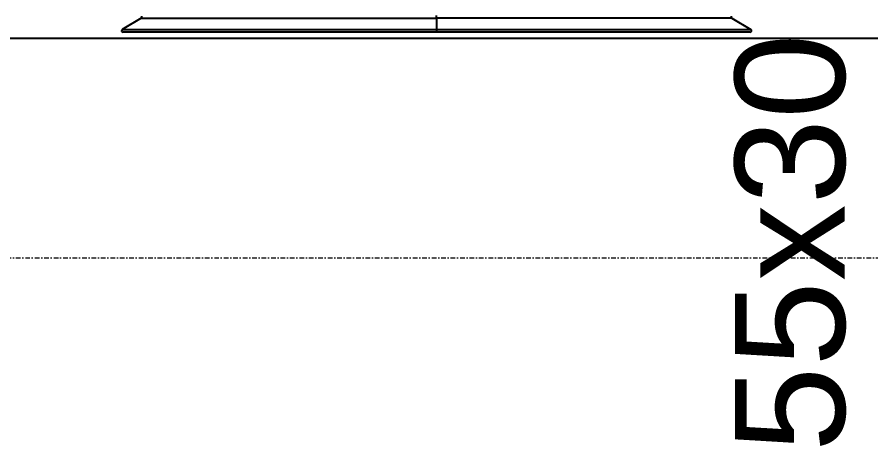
# Model space of a CAD drawing. Header units: millimetres. Extents: x -455371 to 117772, y -78417 to 116564.
# Drawn here: x -30854 to -30271, y 55444 to 55737 of the extents above; entities that cross this region are included whole.
import ezdxf

# ---------------------------------------------------------------- set-up
doc = ezdxf.new("R2010")
doc.units = ezdxf.units.MM
doc.linetypes.add('TRATTOPUNTO', pattern=[25.4, 12.7, -6.35, 0, -6.35])
doc.layers.get('0').update_dxf_attribs({"color": 255})
for name, color, linetype, lineweight in [('Cls', 7, 'Continuous', 25), ('fili fissi tratteggiati', 210, 'TRATTOPUNTO', 18), ('quote', 5, 'Continuous', 15), ('Scritte', 7, 'Continuous', 15)]:
    doc.layers.add(name, color=color, linetype=linetype, lineweight=lineweight)
doc.layers.add('Contorno-Cupolex', color=3, linetype='Continuous')
doc.styles.get("Standard").update_dxf_attribs({"font": 'arial.ttf'})

# ---------------------------------------------------------------- blocks, each defined once
blk = doc.blocks.new('Cupolex H50')
at = {"layer": 'Contorno-Cupolex', "linetype": 'Continuous'}
for p, q in [((19721.008, 10164.599), (19721.008, 10164.771)), ((19700.898, 10164.6), (19699.601, 10163.82)), ((19721.008, 10164.599), (19721.008, 10163.821)), ((19741.119, 10164.6), (19742.416, 10163.82)), ((19721.008, 10163.635), (19699.654, 10163.635)), ((19721.008, 10163.821), (19721.008, 10163.635)), ((19742.363, 10163.635), (19721.008, 10163.635))]:
    blk.add_line(p, q, dxfattribs=at)
for centre, radius, start, end in [((19700.847, 10164.685), 0.0994, 300.74221, 30.22948), ((19741.17, 10164.685), 0.0994, 149.77052, 239.25779), ((19699.653, 10163.735), 0.0998, 120.96272, 270.72242), ((19742.364, 10163.735), 0.0998, 269.27767, 59.03719)]:
    blk.add_arc(centre, radius, start, end, dxfattribs=at)
for points, knots in [([(19700.898, 10164.6), (19702.397, 10164.6), (19703.903, 10164.6), (19705.786, 10164.599), (19706.163, 10164.599), (19706.727, 10164.599), (19706.916, 10164.599), (19707.151, 10164.599), (19707.198, 10164.599), (19707.292, 10164.599), (19707.333, 10164.599), (19707.458, 10164.599), (19707.537, 10164.599), (19707.734, 10164.599), (19707.853, 10164.599), (19708.263, 10164.599), (19708.599, 10164.599), (19709.2, 10164.599), (19709.417, 10164.599), (19709.87, 10164.599), (19710.108, 10164.599), (19710.857, 10164.599), (19711.408, 10164.599), (19712.259, 10164.599), (19712.549, 10164.599), (19713.14, 10164.599), (19713.443, 10164.599), (19714.048, 10164.599), (19714.35, 10164.599), (19714.956, 10164.599), (19715.258, 10164.599), (19716.166, 10164.599), (19716.771, 10164.599), (19718.453, 10164.599), (19719.53, 10164.599), (19720.607, 10164.599)], [0, 0, 0, 0, 0.5, 0.5, 0.625, 0.625, 0.6875, 0.6875, 0.703125, 0.703125, 0.71875, 0.71875, 0.734375, 0.734375, 0.75, 0.75, 0.78125, 0.78125, 0.796875, 0.796875, 0.8125, 0.8125, 0.84375, 0.84375, 0.859375, 0.859375, 0.875, 0.875, 0.890625, 0.890625, 0.90625, 0.90625, 0.9375, 0.9375, 0.9930906, 0.9930906, 0.9930906, 0.9930906]), ([(19739.204, 10164.6), (19738.34, 10164.6), (19737.473, 10164.6), (19736.231, 10164.599), (19735.854, 10164.599), (19735.289, 10164.599), (19735.101, 10164.599), (19734.866, 10164.599), (19734.819, 10164.599), (19734.725, 10164.599), (19734.683, 10164.599), (19734.559, 10164.599), (19734.48, 10164.599), (19734.283, 10164.599), (19734.164, 10164.599), (19733.754, 10164.599), (19733.417, 10164.599), (19732.817, 10164.599), (19732.6, 10164.599), (19732.147, 10164.599), (19731.908, 10164.599), (19731.16, 10164.599), (19730.609, 10164.599), (19729.757, 10164.599), (19729.468, 10164.599), (19728.877, 10164.599), (19728.574, 10164.599), (19727.969, 10164.599), (19727.666, 10164.599), (19727.061, 10164.599), (19726.758, 10164.599), (19725.851, 10164.599), (19725.245, 10164.599), (19723.577, 10164.599), (19722.514, 10164.599), (19721.451, 10164.599)], [0.2124485, 0.2124485, 0.2124485, 0.2124485, 0.5, 0.5, 0.625, 0.625, 0.6875, 0.6875, 0.703125, 0.703125, 0.71875, 0.71875, 0.734375, 0.734375, 0.75, 0.75, 0.78125, 0.78125, 0.796875, 0.796875, 0.8125, 0.8125, 0.84375, 0.84375, 0.859375, 0.859375, 0.875, 0.875, 0.890625, 0.890625, 0.90625, 0.90625, 0.9375, 0.9375, 0.9923835, 0.9923835, 0.9923835, 0.9923835]), ([(19699.601, 10163.82), (19701.153, 10163.82), (19702.708, 10163.821), (19704.653, 10163.821), (19705.042, 10163.821), (19705.61, 10163.821), (19705.789, 10163.821), (19705.968, 10163.821)], [0, 0, 0, 0, 0.5, 0.5, 0.625, 0.625, 0.6826415, 0.6826415, 0.6826415, 0.6826415]), ([(19705.968, 10163.821), (19705.983, 10163.821), (19705.998, 10163.821), (19706.038, 10163.821), (19706.061, 10163.821), (19706.118, 10163.821), (19706.15, 10163.821), (19706.26, 10163.821), (19706.349, 10163.821), (19706.562, 10163.821), (19706.687, 10163.821), (19706.968, 10163.821), (19707.123, 10163.821), (19707.462, 10163.821), (19707.646, 10163.821), (19708.042, 10163.821), (19708.256, 10163.821), (19708.932, 10163.821), (19709.425, 10163.821), (19710.225, 10163.821), (19710.503, 10163.821), (19711.073, 10163.821), (19711.363, 10163.821), (19711.953, 10163.821), (19712.253, 10163.821), (19712.684, 10163.821), (19712.809, 10163.821), (19712.936, 10163.821)], [0.6826415, 0.6826415, 0.6826415, 0.6826415, 0.6875, 0.6875, 0.6953125, 0.6953125, 0.703125, 0.703125, 0.71875, 0.71875, 0.734375, 0.734375, 0.75, 0.75, 0.765625, 0.765625, 0.78125, 0.78125, 0.8125, 0.8125, 0.828125, 0.828125, 0.84375, 0.84375, 0.859375, 0.859375, 0.8657575, 0.8657575, 0.8657575, 0.8657575]), ([(19712.936, 10163.821), (19713.119, 10163.821), (19713.304, 10163.821), (19713.646, 10163.821), (19713.802, 10163.821), (19714.116, 10163.821), (19714.272, 10163.821), (19714.742, 10163.821), (19715.055, 10163.821), (19715.995, 10163.821), (19716.622, 10163.821), (19718.502, 10163.821), (19719.755, 10163.821), (19721.008, 10163.821)], [0.8657575, 0.8657575, 0.8657575, 0.8657575, 0.875, 0.875, 0.8828125, 0.8828125, 0.890625, 0.890625, 0.90625, 0.90625, 0.9375, 0.9375, 1, 1, 1, 1]), ([(19721.008, 10163.821), (19722.244, 10163.821), (19723.481, 10163.821), (19725.335, 10163.821), (19725.953, 10163.821), (19726.88, 10163.821), (19727.189, 10163.821), (19727.591, 10163.821), (19727.684, 10163.821), (19727.777, 10163.821)], [0, 0, 0, 0, 0.0625, 0.0625, 0.09375, 0.09375, 0.109375, 0.109375, 0.1140744, 0.1140744, 0.1140744, 0.1140744]), ([(19727.777, 10163.821), (19727.838, 10163.821), (19727.9, 10163.821), (19728.115, 10163.821), (19728.27, 10163.821), (19728.731, 10163.821), (19729.038, 10163.821), (19729.649, 10163.821), (19729.955, 10163.821), (19730.846, 10163.821), (19731.412, 10163.821), (19732.219, 10163.821), (19732.481, 10163.821), (19732.98, 10163.821), (19733.218, 10163.821), (19733.669, 10163.821), (19733.883, 10163.821), (19734.287, 10163.821), (19734.477, 10163.821), (19734.999, 10163.821), (19735.286, 10163.821), (19735.622, 10163.821), (19735.718, 10163.821), (19735.797, 10163.821), (19735.797, 10163.821), (19735.797, 10163.821)], [0.1140744, 0.1140744, 0.1140744, 0.1140744, 0.1171875, 0.1171875, 0.125, 0.125, 0.140625, 0.140625, 0.15625, 0.15625, 0.1875, 0.1875, 0.203125, 0.203125, 0.21875, 0.21875, 0.234375, 0.234375, 0.25, 0.25, 0.28125, 0.28125, 0.296875, 0.296875, 0.2969026, 0.2969026, 0.2969026, 0.2969026]), ([(19735.797, 10163.821), (19735.836, 10163.821), (19735.871, 10163.821), (19735.933, 10163.821), (19735.958, 10163.821), (19736.177, 10163.821), (19736.373, 10163.821), (19736.958, 10163.821), (19737.348, 10163.821), (19739.298, 10163.821), (19740.859, 10163.82), (19742.416, 10163.82)], [0.2969026, 0.2969026, 0.2969026, 0.2969026, 0.3046875, 0.3046875, 0.3125, 0.3125, 0.375, 0.375, 0.5, 0.5, 1, 1, 1, 1])]:
    blk.add_open_spline(points, degree=3, knots=knots, dxfattribs=at)
for points in [[(19720.607, 10164.599), (19720.741, 10164.599), (19720.875, 10164.599), (19721.008, 10164.599)], [(19721.451, 10164.599), (19721.303, 10164.599), (19721.156, 10164.599), (19721.008, 10164.599)], [(19741.119, 10164.6), (19740.482, 10164.6), (19739.843, 10164.6), (19739.204, 10164.6)]]:
    blk.add_open_spline(points, degree=3, dxfattribs=at)
blk = doc.blocks.new('*U2219')
at = {"xscale": 10.01836209701863, "yscale": 10.01836209701863, "zscale": 10.01836209701863}
blk.add_blockref('Cupolex H50', (-197296.95, -102387.76), dxfattribs=at)
blk = doc.blocks.new('*U2220')
at = {"layer": 'quote', "color": 0, "linetype": 'ByBlock', "lineweight": -2, "transparency": 16777216}
blk.add_blockref('*U2219', (2560, -2570), dxfattribs=at)

msp = doc.modelspace()

# ---------------------------------------------------------------- linework, layer by layer
at = {"layer": 'Cls'}
msp.add_lwpolyline([(-33964.5, 55722.48), (-30264.5, 55722.48)], dxfattribs=at)
at = {"layer": 'fili fissi tratteggiati', "ltscale": 0.25}
msp.add_line((-38214.5, 55572.48), (-18339.5, 55572.48), dxfattribs=at)

# ---------------------------------------------------------------- block references
at = {"layer": 'quote'}
msp.add_blockref('*U2220', (-33403.22, 58861.2), dxfattribs=at)

# ---------------------------------------------------------------- texts
at = {"layer": 'Scritte', "insert": (-30364.31, 55440.15), "char_height": 75, "attachment_point": 1, "rotation": 90}
msp.add_mtext_dynamic_manual_height_columns('55x30', width=250.2178, gutter_width=12.5, heights=[0], dxfattribs=at)

doc.saveas('drawing.dxf')
